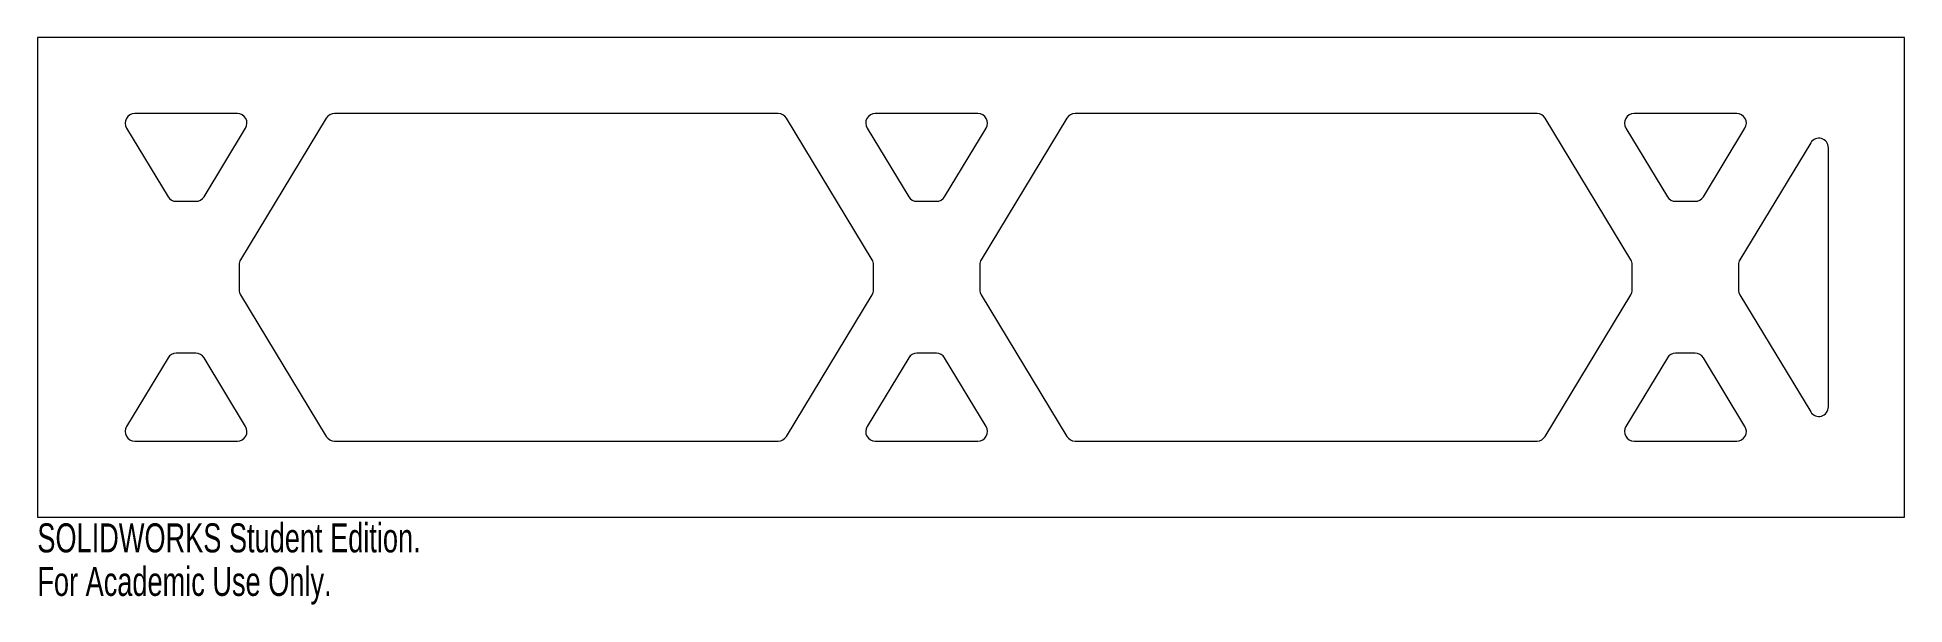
# Model space of a CAD drawing. Header units: millimetres. Extents: x 0 to 311, y -15 to 80.
import ezdxf

# ---------------------------------------------------------------- set-up
doc = ezdxf.new("R2010")
doc.units = ezdxf.units.MM
doc.styles.add('SLDTEXTSTYLE0', font='TXT', dxfattribs={"width": 0.7})

msp = doc.modelspace()

# ---------------------------------------------------------------- linework, layer by layer
at = {"color": 7, "linetype": 'Continuous', "lineweight": 15}
for p, q in [((0, 79.95), (0, 0)), ((311.15, 79.95), (0, 79.95)), ((311.15, 0), (311.15, 79.95)), ((33.34, 67.25), (16.22, 67.25)), ((48.15, 66.48), (33.86, 42.88)), ((123.46, 67.25), (49.51, 67.25)), ((139.1, 42.88), (124.81, 66.48)), ((156.74, 67.25), (139.62, 67.25)), ((171.55, 66.48), (157.26, 42.88)), ((249.89, 67.25), (172.91, 67.25)), ((265.54, 42.88), (251.25, 66.48)), ((283.18, 67.25), (266.06, 67.25)), ((14.86, 64.84), (21.79, 53.39)), ((27.77, 53.39), (34.7, 64.84)), ((138.26, 64.84), (145.19, 53.39)), ((151.17, 53.39), (158.1, 64.84)), ((264.7, 64.84), (271.63, 53.39)), ((277.61, 53.39), (284.54, 64.84)), ((295.5, 62.38), (283.7, 42.88)), ((298.45, 18.39), (298.45, 61.56)), ((23.15, 52.63), (26.41, 52.63)), ((146.55, 52.63), (149.82, 52.63)), ((272.98, 52.63), (276.25, 52.63)), ((33.63, 42.06), (33.63, 37.89)), ((139.33, 37.89), (139.33, 42.06)), ((157.03, 42.06), (157.03, 37.89)), ((265.77, 37.89), (265.77, 42.06)), ((283.47, 42.06), (283.47, 37.89)), ((33.86, 37.07), (48.15, 13.47)), ((124.81, 13.47), (139.1, 37.07)), ((157.26, 37.07), (171.55, 13.47)), ((251.25, 13.47), (265.54, 37.07)), ((283.7, 37.07), (295.5, 17.57)), ((21.79, 26.55), (14.86, 15.11)), ((26.41, 27.32), (23.15, 27.32)), ((34.7, 15.11), (27.77, 26.55)), ((145.19, 26.55), (138.26, 15.11)), ((149.82, 27.32), (146.55, 27.32)), ((158.1, 15.11), (151.17, 26.55)), ((271.63, 26.55), (264.7, 15.11)), ((276.25, 27.32), (272.98, 27.32)), ((284.54, 15.11), (277.61, 26.55)), ((16.22, 12.7), (33.34, 12.7)), ((49.51, 12.7), (123.46, 12.7)), ((139.62, 12.7), (156.74, 12.7)), ((172.91, 12.7), (249.89, 12.7)), ((266.06, 12.7), (283.18, 12.7)), ((0, 0), (311.15, 0))]:
    msp.add_line(p, q, dxfattribs=at)
for centre, start, end in [((16.22, 65.66), 90, 211.1904), ((33.34, 65.66), 328.8096, 90), ((49.51, 65.66), 90, 148.8096), ((123.46, 65.66), 31.1904, 90), ((139.62, 65.66), 90, 211.1904), ((156.74, 65.66), 328.8096, 90), ((172.91, 65.66), 90, 148.8096), ((249.89, 65.66), 31.1904, 90), ((266.06, 65.66), 90, 211.1904), ((283.18, 65.66), 328.8096, 90), ((296.86, 61.56), 360, 148.8096), ((23.15, 54.22), 211.1904, 270), ((26.41, 54.22), 270, 328.8096), ((146.55, 54.22), 211.1904, 270), ((149.82, 54.22), 270, 328.8096), ((272.98, 54.22), 211.1904, 270), ((276.25, 54.22), 270, 328.8096), ((35.22, 42.06), 148.8096, 180), ((137.74, 42.06), 0, 31.1904), ((158.62, 42.06), 148.8096, 180), ((264.18, 42.06), 0, 31.1904), ((285.06, 42.06), 148.8096, 180), ((35.22, 37.89), 180, 211.1904), ((137.74, 37.89), 328.8096, 0), ((158.62, 37.89), 180, 211.1904), ((264.18, 37.89), 328.8096, 0), ((285.06, 37.89), 180, 211.1904), ((23.15, 25.73), 90, 148.8096), ((26.41, 25.73), 31.1904, 90), ((146.55, 25.73), 90, 148.8096), ((149.82, 25.73), 31.1904, 90), ((272.98, 25.73), 90, 148.8096), ((276.25, 25.73), 31.1904, 90), ((296.86, 18.39), 211.1904, 0), ((16.22, 14.29), 148.8096, 270), ((33.34, 14.29), 270, 31.1904), ((49.51, 14.29), 211.1904, 270), ((123.46, 14.29), 270, 328.8096), ((139.62, 14.29), 148.8096, 270), ((156.74, 14.29), 270, 31.1904), ((172.91, 14.29), 211.1904, 270), ((249.89, 14.29), 270, 328.8096), ((266.06, 14.29), 148.8096, 270), ((283.18, 14.29), 270, 31.1904)]:
    msp.add_arc(centre, 1.59, start, end, dxfattribs=at)

# ---------------------------------------------------------------- texts
at = {"color": 7, "linetype": 'Continuous', "char_height": 4.8336, "attachment_point": 1, "style": 'SLDTEXTSTYLE0'}
for s, insert in [('SOLIDWORKS Student Edition.', (0, -1.02)), ('For Academic Use Only.', (0, -8.27))]:
    msp.add_mtext(s, dxfattribs=dict(at, insert=insert))

doc.saveas('drawing.dxf')
